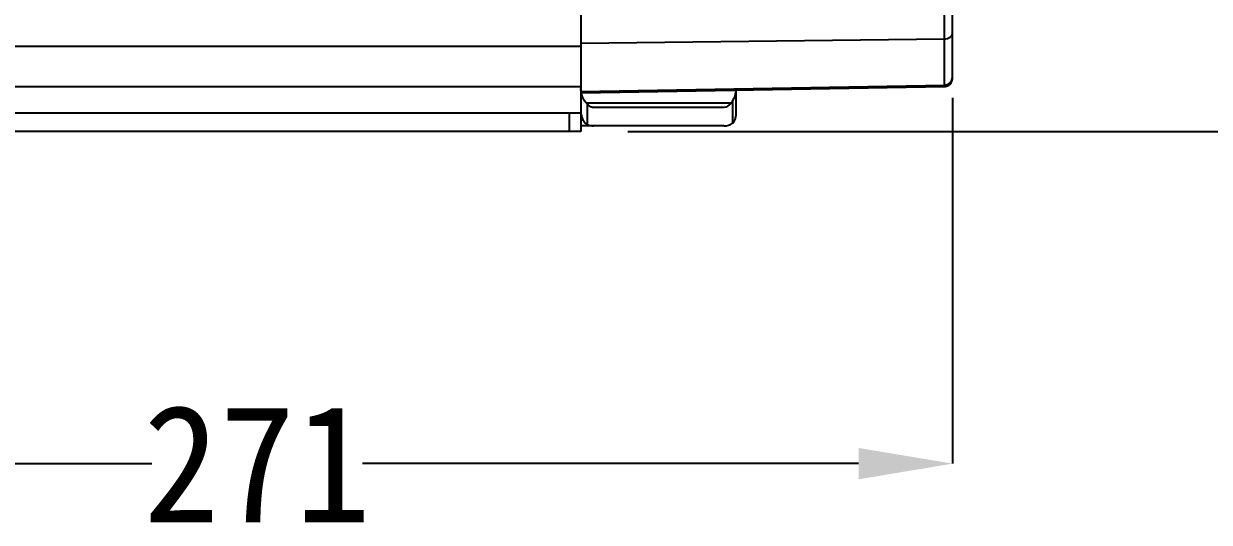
# Model space of a CAD drawing. Header units: millimetres. Extents: x -6 to 705, y -10 to 538.
# Drawn here: x 604.9 to 655.4, y 369 to 390.2 of the extents above; entities that cross this region are included whole.
import ezdxf

# ---------------------------------------------------------------- set-up
doc = ezdxf.new("R2010")
doc.units = ezdxf.units.MM
doc.layers.add('\\M+5B1EA\\M+5D7A2\\M+5B2E3', color=7, linetype='Continuous', lineweight=25)
doc.styles.get("Standard").update_dxf_attribs({"font": 'GulimChe.ttf'})

msp = doc.modelspace()

# ---------------------------------------------------------------- linework, layer by layer
at = {"color": 0, "linetype": 'Continuous', "lineweight": -3}
for p, q in [((644.465, 387.918), (644.465, 400.598)), ((644.121, 387.568), (644.121, 396.394)), ((628.629, 390.647), (628.629, 385.642)), ((597.629, 389.287), (628.629, 389.287)), ((628.629, 389.411), (644.121, 389.598)), ((628.63, 387.359), (644.121, 387.629)), ((628.629, 387.551), (597.629, 387.551)), ((628.647, 387.298), (644.121, 387.568)), ((635.229, 387.413), (635.229, 386.321)), ((635.026, 386.855), (628.869, 386.855)), ((628.905, 385.944), (628.905, 386.811)), ((629.159, 386.684), (634.735, 386.684)), ((635.026, 386.855), (635.09, 386.94)), ((635.09, 386.94), (635.09, 386.002)), ((597.629, 386.442), (628.629, 386.442)), ((628.129, 386.442), (628.129, 385.642)), ((628.715, 386.138), (628.629, 386.138)), ((628.629, 385.642), (597.629, 385.642)), ((634.735, 385.884), (628.629, 385.884))]:
    msp.add_line(p, q, dxfattribs=at)
for centre, radius, start, end in [((644.115, 387.979), 0.35, 270.995, 350.0522), ((644.115, 387.918), 0.35, 271, 360), ((644.115, 387.918), 0.349, 294.9929, 302.233), ((644.114, 387.919), 0.351, 302.2289, 305.3052), ((644.112, 387.92), 0.353, 305.3849, 325.601), ((644.113, 387.919), 0.351, 325.6808, 328.7987), ((644.115, 387.918), 0.349, 328.7947, 335.9773), ((644.118, 387.916), 0.346, 335.9906, 339.5672), ((644.113, 387.919), 0.352, 339.5815, 346.6922), ((644.11, 387.919), 0.354, 346.6844, 349.804), ((644.115, 387.979), 0.35, 350.001, 359.9603), ((644.115, 387.919), 0.35, 349.7833, 359.9589), ((644.114, 387.918), 0.35, 271.0413, 281.2426), ((644.114, 387.923), 0.354, 281.2219, 284.2532), ((644.114, 387.92), 0.352, 284.2453, 291.4458), ((644.116, 387.914), 0.346, 291.4606, 294.9795)]:
    msp.add_arc(centre, radius, start, end, dxfattribs=at)
for centre, major_axis, ratio, start_param, end_param in [((634.229, 387.338), (-1, 0), 0.783943, 2.609267, 3.141593), ((634.735, 387.484), (0, -0.8), 0.589045, 0, 0.664873), ((630.629, 386.512), (-2, 0), 0.642783, 6.381779, 6.577995), ((634.229, 386.321), (-1, 0), 0.783943, 3.018451, 3.141593), ((634.735, 387.484), (0, -1.6), 0.589045, 0, 0.386034)]:
    msp.add_ellipse(centre, major_axis=major_axis, ratio=ratio, start_param=start_param, end_param=end_param, dxfattribs=at)
for points, knots in [([(644.121, 389.598), (644.165, 389.598), (644.251, 389.61), (644.363, 389.661), (644.432, 389.728), (644.46, 389.791), (644.465, 389.823), (644.465, 389.838)], [0, 0, 0, 0, 0.290251, 0.558171, 0.791838, 0.898112, 1, 1, 1, 1]), ([(628.905, 386.811), (628.819, 386.904), (628.713, 387.061), (628.64, 387.292), (628.629, 387.407), (628.629, 387.463)], [0, 0, 0, 0, 0.524758, 0.76579, 1, 1, 1, 1]), ([(628.905, 386.811), (628.94, 386.773), (629.017, 386.71), (629.114, 386.684), (629.159, 386.684)], [0, 0, 0, 0, 0.535144, 1, 1, 1, 1]), ([(628.715, 386.138), (628.735, 386.096), (628.786, 386.017), (628.864, 385.963), (628.905, 385.944)], [0, 0, 0, 0, 0.508259, 1, 1, 1, 1]), ([(635.09, 386.002), (635.126, 386.027), (635.188, 386.094), (635.214, 386.181), (635.221, 386.225)], [0, 0, 0, 0, 0.489305, 1, 1, 1, 1]), ([(628.905, 385.944), (628.945, 385.924), (629.028, 385.895), (629.116, 385.884), (629.159, 385.884)], [0, 0, 0, 0, 0.509448, 1, 1, 1, 1])]:
    msp.add_open_spline(points, degree=3, knots=knots, dxfattribs=at)
at = {"layer": '\\M+5B1EA\\M+5D7A2\\M+5B2E3', "lineweight": -3}
for p, q in [((644.465, 387.079), (644.465, 371.489)), ((630.629, 385.642), (667.774, 385.642)), ((589.189, 371.489), (610.34, 371.489)), ((640.465, 371.489), (619.313, 371.489))]:
    msp.add_line(p, q, dxfattribs=at)
at = {"layer": '\\M+5B1EA\\M+5D7A2\\M+5B2E3'}
msp.add_solid([(640.465, 372.155), (640.465, 370.822), (644.465, 371.489)], dxfattribs=at)

# ---------------------------------------------------------------- texts
at = {"layer": '\\M+5B1EA\\M+5D7A2\\M+5B2E3', "lineweight": -3, "insert": (614.827, 371.489), "char_height": 5, "attachment_point": 5}
msp.add_mtext('\\A1;271', dxfattribs=at)

doc.saveas('drawing.dxf')
